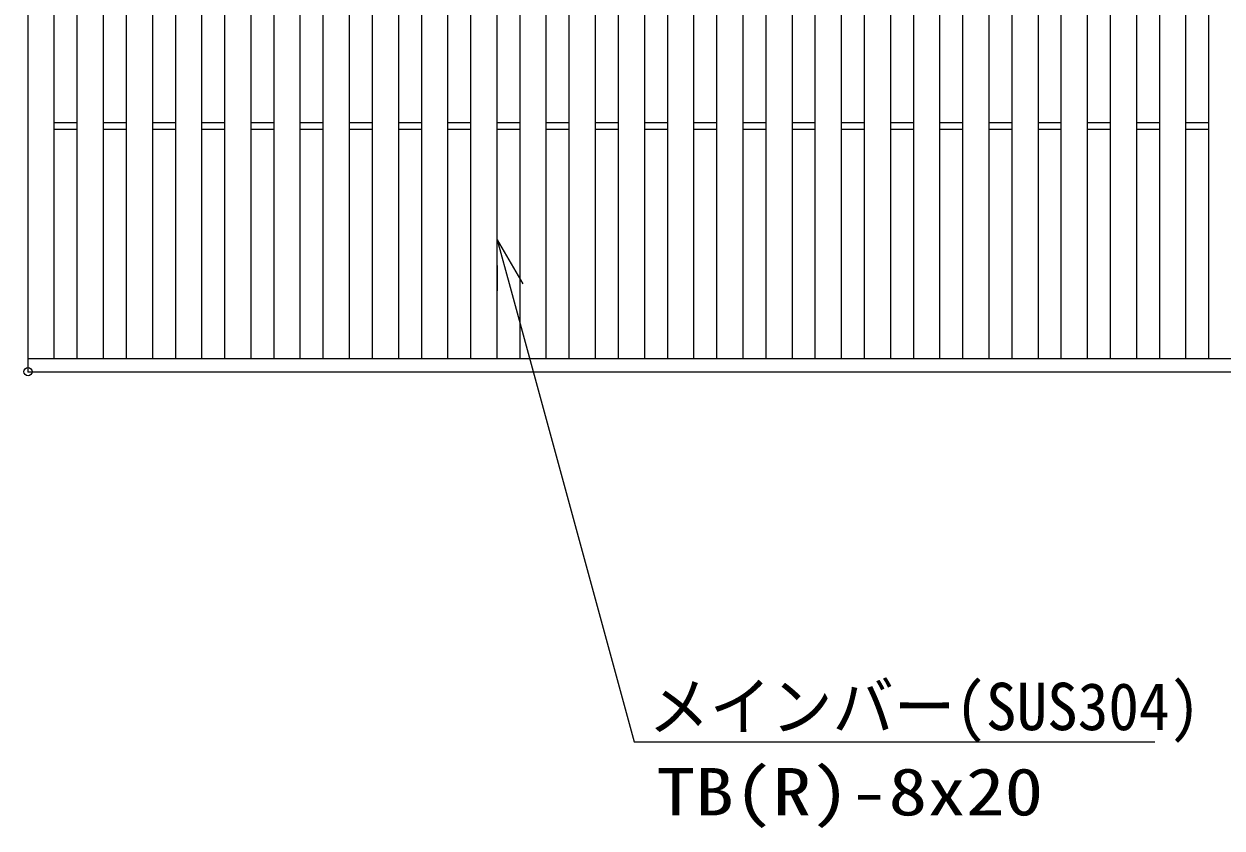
# Model space of a CAD drawing. Units: millimetres on the paper. Extents: x -216 to 216, y -153 to 153.
# Drawn here: x -136.7 to -63.7, y -6.3 to 42.7 of the extents above; entities that cross this region are included whole.
import ezdxf
from ezdxf.enums import TextEntityAlignment as Align

# ---------------------------------------------------------------- set-up
doc = ezdxf.new("R2010")
doc.units = ezdxf.units.MM
doc.header["$PDMODE"] = 32
doc.header["$PDSIZE"] = 0.5
doc.layers.add('0-2_寸法', color=4, linetype='Continuous', lineweight=9)
doc.layers.add('0-6_蓋', color=3, linetype='Continuous', lineweight=9)
doc.layers.add('0-4_Defpoints', color=7, linetype='Continuous')
doc.styles.add('ＭＳ ゴシック', font='')
doc.styles.get('ＭＳ ゴシック').set_extended_font_data('MS Gothic')

# ---------------------------------------------------------------- blocks, each defined once
blk = doc.blocks.new('MLeader1')
at = {"layer": '0-2_寸法'}
for p, q in [((-107.85, 29.57), (-107.06, 26.675)), ((-99.134, -1.047), (-67.754, -1.047))]:
    blk.add_line(p, q, dxfattribs=at)
for points in [[(-107.836, 26.464), (-107.85, 29.57), (-106.285, 26.887)], [(-107.06, 26.675), (-99.494, -1.047), (-99.134, -1.047)]]:
    blk.add_lwpolyline(points, dxfattribs=at)
at = {"layer": '0-2_寸法', "style": 'ＭＳ ゴシック'}
for s, width, p in [('メインバー(SUS304)', 0.95, (-98.634, -1.202)), ('TB(R)-8x20', 1.2, (-98.134, -6.402))]:
    blk.add_text(s, height=2.889, dxfattribs=dict(at, width=width)).set_placement(p, align=Align.BOTTOM_LEFT)

msp = doc.modelspace()

# ---------------------------------------------------------------- linework, layer by layer
at = {"layer": '0-4_Defpoints'}
msp.add_point((-136.45, 21.527), dxfattribs=at)
at = {"layer": '0-6_蓋'}
for p, q in [((-136.45, 21.527), (-136.45, 91.527)), ((-134.85, 22.327), (-134.85, 90.727)), ((-133.45, 22.327), (-133.45, 90.727)), ((-131.85, 22.327), (-131.85, 90.727)), ((-130.45, 22.327), (-130.45, 90.727)), ((-128.85, 22.327), (-128.85, 90.727)), ((-127.45, 22.327), (-127.45, 90.727)), ((-125.85, 22.327), (-125.85, 90.727)), ((-124.45, 22.327), (-124.45, 90.727)), ((-122.85, 22.327), (-122.85, 90.727)), ((-121.45, 22.327), (-121.45, 90.727)), ((-119.85, 22.327), (-119.85, 90.727)), ((-118.45, 22.327), (-118.45, 90.727)), ((-116.85, 22.327), (-116.85, 90.727)), ((-115.45, 22.327), (-115.45, 90.727)), ((-113.85, 22.327), (-113.85, 90.727)), ((-112.45, 22.327), (-112.45, 90.727)), ((-110.85, 22.327), (-110.85, 90.727)), ((-109.45, 22.327), (-109.45, 90.727)), ((-107.85, 22.327), (-107.85, 90.727)), ((-106.45, 22.327), (-106.45, 90.727)), ((-104.85, 22.327), (-104.85, 90.727)), ((-103.45, 22.327), (-103.45, 90.727)), ((-101.85, 22.327), (-101.85, 90.727)), ((-100.45, 22.327), (-100.45, 90.727)), ((-98.85, 22.327), (-98.85, 90.727)), ((-97.45, 22.327), (-97.45, 90.727)), ((-95.85, 22.327), (-95.85, 90.727)), ((-94.45, 22.327), (-94.45, 90.727)), ((-92.85, 22.327), (-92.85, 90.727)), ((-91.45, 22.327), (-91.45, 90.727)), ((-89.85, 22.327), (-89.85, 90.727)), ((-88.45, 22.327), (-88.45, 90.727)), ((-86.85, 22.327), (-86.85, 90.727)), ((-85.45, 22.327), (-85.45, 90.727)), ((-83.85, 22.327), (-83.85, 90.727)), ((-82.45, 22.327), (-82.45, 90.727)), ((-80.85, 22.327), (-80.85, 90.727)), ((-79.45, 22.327), (-79.45, 90.727)), ((-77.85, 22.327), (-77.85, 90.727)), ((-76.45, 22.327), (-76.45, 90.727)), ((-74.85, 22.327), (-74.85, 90.727)), ((-73.45, 22.327), (-73.45, 90.727)), ((-71.85, 22.327), (-71.85, 90.727)), ((-70.45, 22.327), (-70.45, 90.727)), ((-68.85, 22.327), (-68.85, 90.727)), ((-67.45, 22.327), (-67.45, 90.727)), ((-65.85, 22.327), (-65.85, 90.727)), ((-64.45, 22.327), (-64.45, 90.727)), ((-134.85, 36.727), (-133.45, 36.727)), ((-131.85, 36.727), (-130.45, 36.727)), ((-128.85, 36.727), (-127.45, 36.727)), ((-125.85, 36.727), (-124.45, 36.727)), ((-122.85, 36.727), (-121.45, 36.727)), ((-119.85, 36.727), (-118.45, 36.727)), ((-116.85, 36.727), (-115.45, 36.727)), ((-113.85, 36.727), (-112.45, 36.727)), ((-110.85, 36.727), (-109.45, 36.727)), ((-107.85, 36.727), (-106.45, 36.727)), ((-104.85, 36.727), (-103.45, 36.727)), ((-101.85, 36.727), (-100.45, 36.727)), ((-98.85, 36.727), (-97.45, 36.727)), ((-95.85, 36.727), (-94.45, 36.727)), ((-92.85, 36.727), (-91.45, 36.727)), ((-89.85, 36.727), (-88.45, 36.727)), ((-86.85, 36.727), (-85.45, 36.727)), ((-83.85, 36.727), (-82.45, 36.727)), ((-80.85, 36.727), (-79.45, 36.727)), ((-77.85, 36.727), (-76.45, 36.727)), ((-74.85, 36.727), (-73.45, 36.727)), ((-71.85, 36.727), (-70.45, 36.727)), ((-68.85, 36.727), (-67.45, 36.727)), ((-65.85, 36.727), (-64.45, 36.727)), ((-134.85, 36.327), (-133.45, 36.327)), ((-131.85, 36.327), (-130.45, 36.327)), ((-128.85, 36.327), (-127.45, 36.327)), ((-125.85, 36.327), (-124.45, 36.327)), ((-122.85, 36.327), (-121.45, 36.327)), ((-119.85, 36.327), (-118.45, 36.327)), ((-116.85, 36.327), (-115.45, 36.327)), ((-113.85, 36.327), (-112.45, 36.327)), ((-110.85, 36.327), (-109.45, 36.327)), ((-107.85, 36.327), (-106.45, 36.327)), ((-104.85, 36.327), (-103.45, 36.327)), ((-101.85, 36.327), (-100.45, 36.327)), ((-98.85, 36.327), (-97.45, 36.327)), ((-95.85, 36.327), (-94.45, 36.327)), ((-92.85, 36.327), (-91.45, 36.327)), ((-89.85, 36.327), (-88.45, 36.327)), ((-86.85, 36.327), (-85.45, 36.327)), ((-83.85, 36.327), (-82.45, 36.327)), ((-80.85, 36.327), (-79.45, 36.327)), ((-77.85, 36.327), (-76.45, 36.327)), ((-74.85, 36.327), (-73.45, 36.327)), ((-71.85, 36.327), (-70.45, 36.327)), ((-68.85, 36.327), (-67.45, 36.327)), ((-65.85, 36.327), (-64.45, 36.327)), ((-136.45, 22.327), (63.15, 22.327))]:
    msp.add_line(p, q, dxfattribs=at)
msp.add_lwpolyline([(-136.45, 21.527), (63.15, 21.527), (63.15, 91.527)], dxfattribs=at)

# ---------------------------------------------------------------- block references
at = {"layer": '0-2_寸法'}
msp.add_blockref('MLeader1', (0, 0), dxfattribs=at)

doc.saveas('drawing.dxf')
